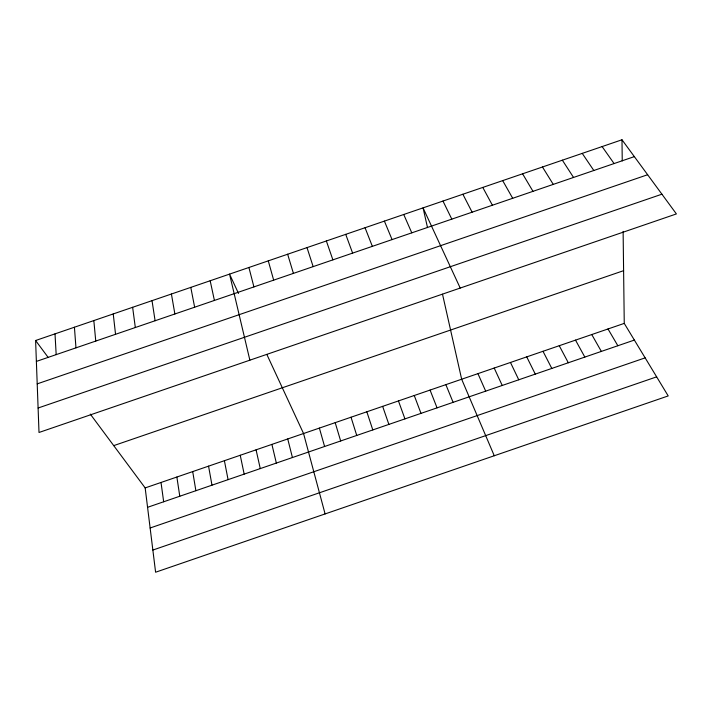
<?xml version="1.0" encoding="UTF-8"?>
<svg xmlns="http://www.w3.org/2000/svg" width="712" height="712" viewBox="0 0 712 712"><rect width="100%" height="100%" fill="white"/><g stroke="black" fill="none" stroke-linecap="round" stroke-linejoin="round"><path stroke-width="1.07" d="M152.858 550.056L656.651 376.853M35.6 340.514L621.985 139.775L676.4 213.929L39.009 432.478L35.6 340.514L48.229 357.513M36.374 361.411L634.347 156.622M37.211 383.866L647.635 174.734M38.101 408.012L661.92 194.198M113.724 445.623L623.596 270.676M90.291 414.099L145.168 487.916L624.255 323.39L623.116 231.4M147.562 507.309L634.365 340.069M150.125 527.993L645.143 357.869M602.112 146.574L614.082 163.564M582.238 153.383L593.817 170.497M562.355 160.182L573.543 177.448M542.464 166.991L553.269 184.39M624.255 323.39L668.203 395.925L155.599 572.226L145.168 487.916M522.581 173.799L532.985 191.332M608.004 328.971L617.856 345.747M591.761 334.551L601.346 351.417M502.681 180.617L512.693 198.283M575.51 340.131L584.837 357.086M482.789 187.425L492.401 205.234M559.249 345.712L568.318 362.764M462.88 194.243L472.109 212.185M542.998 351.292L551.8 368.433M526.738 356.881L535.282 374.112M442.971 201.051L451.808 219.136M510.468 362.461L518.754 379.79M460.219 288.057L423.062 207.868L427.512 227.618M238.52 293.442L229.549 274.12L249.868 360.183M266.84 354.434L303.561 433.528L325.099 513.931M494.208 368.051L502.227 385.468M477.939 373.64L485.691 391.146M403.731 214.49L411.785 232.842M494.262 455.751L461.661 379.229L442.508 294.198M384.391 221.112L392.072 239.597M445.863 384.649L453.108 402.342M430.066 390.078L437.052 407.851M365.051 227.733L372.349 246.343M414.259 395.507L420.997 413.369M345.712 234.355L352.618 253.107M398.453 400.936L404.941 418.887M326.363 240.976L332.887 259.862M382.647 406.365L388.877 424.405M366.831 411.794L372.803 429.923M307.005 247.607L313.155 266.617M351.025 417.223L356.739 435.45M287.648 254.228L293.415 273.381M335.201 422.661L340.665 440.968M319.385 428.09L324.592 446.495M268.282 260.859L273.666 280.145M248.915 267.49L253.917 286.909M287.737 438.957L292.427 457.54M271.904 444.395L276.345 463.067M256.071 449.833L260.263 468.594M210.174 280.75L214.41 300.437M240.238 455.271L244.172 474.121M190.789 287.39L194.643 307.201M224.396 460.709L228.08 479.648M208.554 466.146L211.98 485.175M171.414 294.02L174.876 313.974M192.712 471.593L195.88 490.71M152.021 300.66L155.1 320.747M176.87 477.031L179.78 496.237M161.019 482.478L163.671 501.773M132.628 307.299L135.325 327.52M113.235 313.939L115.549 334.293M93.833 320.587L95.755 341.075M74.422 327.226L75.97 347.848M55.011 333.875L56.177 354.629M621.985 139.775L622.244 160.93"/></g></svg>
